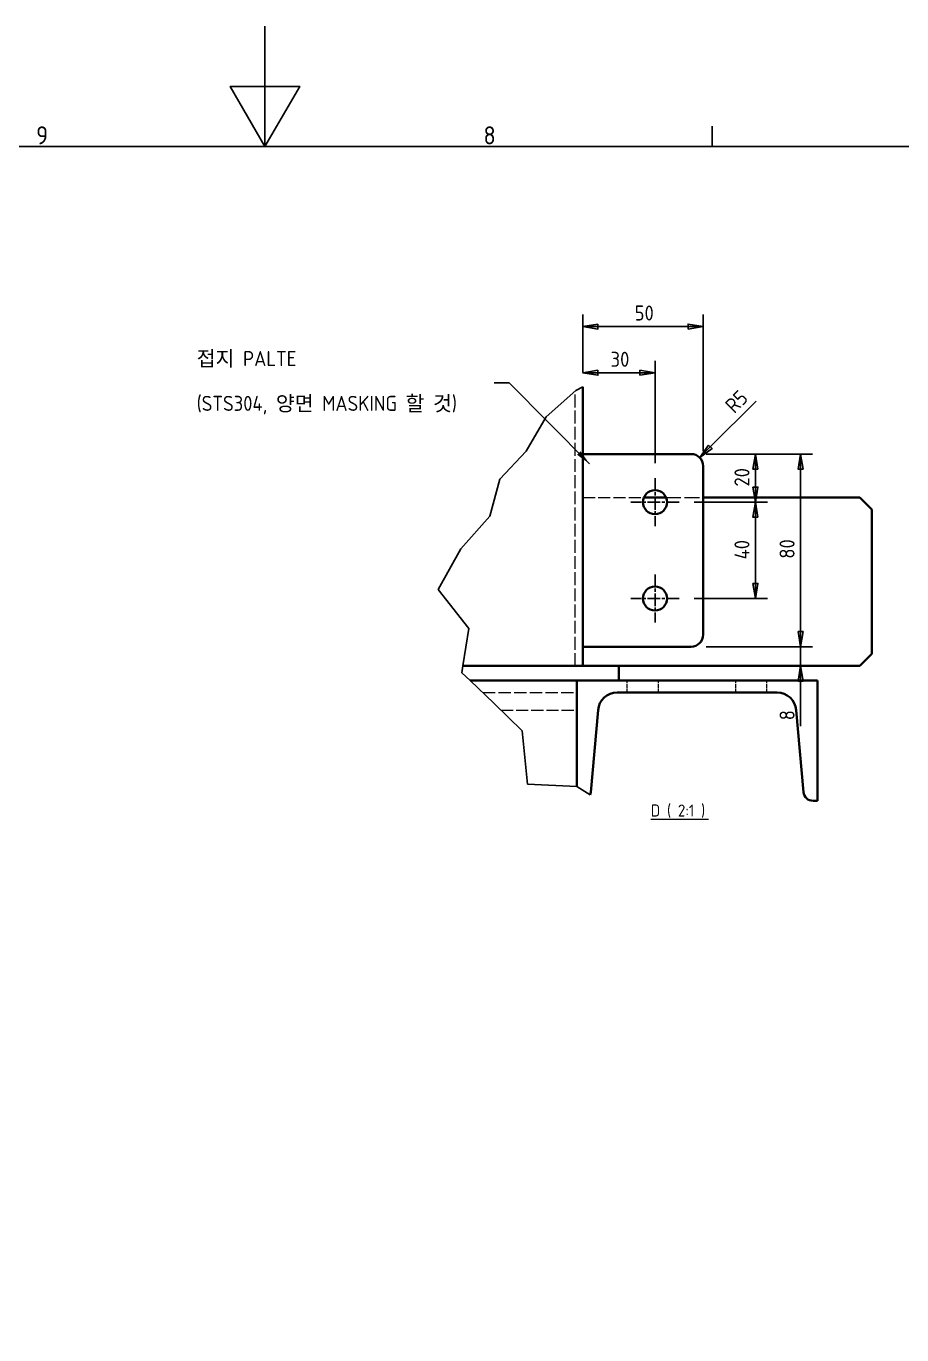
# Model space of a CAD drawing. Header units: millimetres. Extents: x 0 to 5945, y 0 to 4205.
# Drawn here: x 2774 to 3502, y 3118 to 4205 of the extents above; entities that cross this region are included whole.
import ezdxf

# ---------------------------------------------------------------- set-up
doc = ezdxf.new("R2010")
doc.units = ezdxf.units.MM
doc.header["$LTSCALE"] = 5
doc.linetypes.add('CHAIN', pattern=[0.3543, 0.2362, -0.0295, 0.0591, -0.0295])
doc.linetypes.add('DASHED', pattern=[0.2067, 0.1654, -0.0413])
doc.layers.get('0').update_dxf_attribs({"color": 3, "lineweight": 25})
for name, color, linetype, lineweight in [('가려진 것(ISO)', 2, 'DASHED', 18), ('가려진 좁은 것(ISO)', 2, 'DASHED', 18), ('가시적인 것(ISO)', 3, 'Continuous', 40), ('경계(ISO)', 7, 'Continuous', 25), ('기호(ISO)', 5, 'Continuous', 25), ('끊기 선(JIS)', 7, 'Continuous', 25), ('중심 표식(ISO)', 1, 'Continuous', 25), ('치수(ISO)', 2, 'Continuous', 25)]:
    doc.layers.add(name, color=color, linetype=linetype, lineweight=lineweight)
doc.styles.add('문자 텍스트_M2B', font='isocp.shx')
doc.styles.add('치수 텍스트_PSTEK_POSCO', font='isocp.shx')
doc.styles.add('텍스트 스타일512', font='isocp.shx')
doc.dimstyles.new('치수_PSTEK_POSCO', dxfattribs={"dimscale": 5, "dimtxt": 2.5, "dimasz": 2.5, "dimexe": 2, "dimexo": 2.5, "dimgap": 1, "dimtad": 1, "dimrnd": 1e-08, "dimdsep": 46, "dimtxsty": '치수 텍스트_PSTEK_POSCO', "dimblk": 'Filled-1', "dimcen": 0.09, "dimdle": 10, "dimclrd": 7, "dimclre": 7, "dimclrt": 2, "dimadec": 1, "dimazin": 2, "dimtfac": 1, "dimtmove": 0, "dimatfit": 3, "dimfxl": 0, "dimtolj": 1, "dimlwd": -1, "dimlwe": -1, "dimarcsym": 0})
doc.dimstyles.new('치수_PSTEK_POSCO$7', dxfattribs={"dimscale": 5, "dimtxt": 2.5, "dimasz": 2.5, "dimexe": 2, "dimexo": 2.5, "dimgap": 1, "dimtad": 1, "dimrnd": 1e-08, "dimdsep": 46, "dimtxsty": '치수 텍스트_PSTEK_POSCO', "dimblk": 'Filled-1', "dimcen": 0.09, "dimdle": 10, "dimclrd": 7, "dimclre": 7, "dimclrt": 2, "dimadec": 1, "dimazin": 2, "dimtfac": 1, "dimtmove": 0, "dimatfit": 3, "dimfxl": 0, "dimtolj": 1, "dimlwd": -1, "dimlwe": -1, "dimarcsym": 0})

# ---------------------------------------------------------------- blocks, each defined once
blk = doc.blocks.new('경계 Default Border')
at = {"layer": '경계(ISO)'}
blk.add_line((668.81, 821), (668.81, 824.4), dxfattribs=at)
at = {"layer": '경계(ISO)', "flags": 128}
for points in [[(594.5, 841), (594.5, 821), (588.73, 831), (600.27, 831), (594.5, 821)], [(20, 20), (20, 821), (1169, 821), (1169, 20), (20, 20)]]:
    blk.add_lwpolyline(points, dxfattribs=at)
at = {"layer": '경계(ISO)', "color": 2, "char_height": 3, "attachment_point": 7, "style": '문자 텍스트_M2B'}
for s, insert in [('9', (556.49, 821.37)), ('8', (630.8, 821.37))]:
    blk.add_mtext(s, dxfattribs=dict(at, insert=insert))
blk = doc.blocks.new('Filled-1')
at = {"color": 0}
for p, q in [((0, 0), (-1, 0.167)), ((-1, 0.167), (-1, -0.167)), ((-1, 0), (0, 0)), ((-1, -0.167), (0, 0))]:
    blk.add_line(p, q, dxfattribs=at)
at = {"color": 0, "flags": 128}
blk.add_lwpolyline([(-1, -0.167), (0, 0), (-1, 0.167), (-1, -0.167)], dxfattribs=at)
at = {"color": 0}
blk.add_solid([(-1, -0.167), (0, 0), (-1, 0.167), (-1, -0.167)], dxfattribs=at)
blk = doc.blocks.new('*D185')
at = {"layer": 'Defpoints', "color": 0, "transparency": 16777216}
for p in [(3296.5, 3917.2), (3236.5, 3895.1), (3296.5, 3829.7)]:
    blk.add_point(p, dxfattribs=at)
at = {"layer": '치수(ISO)', "color": 7, "transparency": 16777216}
for p, q in [((3296.5, 3842.2), (3296.5, 3927.2)), ((3249, 3917.2), (3284, 3917.2))]:
    blk.add_line(p, q, dxfattribs=at)
at = {"layer": '치수(ISO)', "color": 7, "transparency": 16777216, "xscale": 12.5, "yscale": 12.5, "zscale": 12.5, "rotation": 180}
blk.add_blockref('Filled-1', (3236.5, 3917.2), dxfattribs=at)
at = {"layer": '치수(ISO)', "color": 7, "transparency": 16777216, "xscale": 12.5, "yscale": 12.5, "zscale": 12.5}
blk.add_blockref('Filled-1', (3296.5, 3917.2), dxfattribs=at)
at = {"layer": '치수(ISO)', "color": 2, "transparency": 16777216, "insert": (3259.6, 3928.4), "char_height": 12.5, "attachment_point": 4, "style": '치수 텍스트_PSTEK_POSCO'}
blk.add_mtext('\\A1;30', dxfattribs=at)
blk = doc.blocks.new('*D186')
at = {"layer": 'Defpoints', "color": 0, "transparency": 16777216}
for p in [(3336.5, 3955.5), (3236.5, 3905.5), (3336.5, 3839.7)]:
    blk.add_point(p, dxfattribs=at)
at = {"layer": '치수(ISO)', "color": 7, "transparency": 16777216}
for p, q in [((3236.5, 3918), (3236.5, 3965.5)), ((3336.5, 3852.2), (3336.5, 3965.5)), ((3249, 3955.5), (3324, 3955.5))]:
    blk.add_line(p, q, dxfattribs=at)
at = {"layer": '치수(ISO)', "color": 7, "transparency": 16777216, "xscale": 12.5, "yscale": 12.5, "zscale": 12.5, "rotation": 180}
blk.add_blockref('Filled-1', (3236.5, 3955.5), dxfattribs=at)
at = {"layer": '치수(ISO)', "color": 7, "transparency": 16777216, "xscale": 12.5, "yscale": 12.5, "zscale": 12.5}
blk.add_blockref('Filled-1', (3336.5, 3955.5), dxfattribs=at)
at = {"layer": '치수(ISO)', "color": 2, "transparency": 16777216, "insert": (3279.6, 3966.8), "char_height": 12.5, "attachment_point": 4, "style": '치수 텍스트_PSTEK_POSCO'}
blk.add_mtext('\\A1;50', dxfattribs=at)
blk = doc.blocks.new('*D187')
at = {"layer": 'Defpoints', "color": 0, "transparency": 16777216}
for p in [(3316.5, 3809.7), (3379.9, 3809.7), (3316.5, 3729.7)]:
    blk.add_point(p, dxfattribs=at)
at = {"layer": '치수(ISO)', "color": 7, "transparency": 16777216}
for p, q in [((3329, 3809.7), (3389.9, 3809.7)), ((3379.9, 3742.2), (3379.9, 3797.2)), ((3329, 3729.7), (3389.9, 3729.7))]:
    blk.add_line(p, q, dxfattribs=at)
at = {"layer": '치수(ISO)', "color": 7, "transparency": 16777216, "xscale": 12.5, "yscale": 12.5, "zscale": 12.5}
for p, rotation in [((3379.9, 3809.7), 90), ((3379.9, 3729.7), 270)]:
    blk.add_blockref('Filled-1', p, dxfattribs=dict(at, rotation=rotation))
at = {"layer": '치수(ISO)', "color": 2, "transparency": 16777216, "insert": (3368.7, 3762.2), "char_height": 12.5, "attachment_point": 4, "rotation": 90, "style": '치수 텍스트_PSTEK_POSCO'}
blk.add_mtext('\\A1;40', dxfattribs=at)
blk = doc.blocks.new('*D188')
at = {"layer": 'Defpoints', "color": 0, "transparency": 16777216}
for p in [(3326.5, 3849.7), (3417.4, 3849.7), (3326.5, 3689.7)]:
    blk.add_point(p, dxfattribs=at)
at = {"layer": '치수(ISO)', "color": 7, "transparency": 16777216}
for p, q in [((3339, 3849.7), (3427.4, 3849.7)), ((3417.4, 3702.2), (3417.4, 3837.2)), ((3339, 3689.7), (3427.4, 3689.7))]:
    blk.add_line(p, q, dxfattribs=at)
at = {"layer": '치수(ISO)', "color": 7, "transparency": 16777216, "xscale": 12.5, "yscale": 12.5, "zscale": 12.5}
for p, rotation in [((3417.4, 3849.7), 90), ((3417.4, 3689.7), 270)]:
    blk.add_blockref('Filled-1', p, dxfattribs=dict(at, rotation=rotation))
at = {"layer": '치수(ISO)', "color": 2, "transparency": 16777216, "insert": (3406.2, 3762.8), "char_height": 12.5, "attachment_point": 4, "rotation": 90, "style": '치수 텍스트_PSTEK_POSCO'}
blk.add_mtext('\\A1;80', dxfattribs=at)
blk = doc.blocks.new('*D189')
at = {"layer": 'Defpoints', "color": 0, "transparency": 16777216}
for p in [(3326.5, 3689.7), (3417.4, 3689.7), (3417.4, 3673.7)]:
    blk.add_point(p, dxfattribs=at)
at = {"layer": '치수(ISO)', "color": 7, "transparency": 16777216}
for p, q in [((3417.4, 3702.2), (3417.4, 3714.7)), ((3339, 3689.7), (3427.4, 3689.7)), ((3417.4, 3689.7), (3417.4, 3673.7)), ((3417.4, 3661.2), (3417.4, 3623.6))]:
    blk.add_line(p, q, dxfattribs=at)
at = {"layer": '치수(ISO)', "color": 7, "transparency": 16777216, "xscale": 12.5, "yscale": 12.5, "zscale": 12.5}
for p, rotation in [((3417.4, 3689.7), 270), ((3417.4, 3673.7), 90)]:
    blk.add_blockref('Filled-1', p, dxfattribs=dict(at, rotation=rotation))
at = {"layer": '치수(ISO)', "color": 2, "transparency": 16777216, "insert": (3406.2, 3628.6), "char_height": 12.5, "attachment_point": 4, "rotation": 90, "style": '치수 텍스트_PSTEK_POSCO'}
blk.add_mtext('\\A1;8', dxfattribs=at)
blk = doc.blocks.new('*D192')
at = {"layer": 'Defpoints', "color": 0, "transparency": 16777216}
for p in [(3326.5, 3839.7), (3333.6, 3846.8)]:
    blk.add_point(p, dxfattribs=at)
at = {"layer": '치수(ISO)', "color": 7, "transparency": 16777216}
blk.add_line((3380.4, 3893.7), (3342.4, 3855.6), dxfattribs=at)
at = {"layer": '치수(ISO)', "color": 7, "transparency": 16777216, "xscale": 12.5, "yscale": 12.5, "zscale": 12.5, "rotation": 224.9999999999852}
blk.add_blockref('Filled-1', (3333.6, 3846.8), dxfattribs=at)
at = {"layer": '치수(ISO)', "color": 2, "transparency": 16777216, "insert": (3358, 3887.1), "char_height": 12.5, "attachment_point": 4, "rotation": 45, "style": '치수 텍스트_PSTEK_POSCO'}
blk.add_mtext('\\A1;R5', dxfattribs=at)
blk = doc.blocks.new('*D193')
at = {"layer": 'Defpoints', "color": 0, "transparency": 16777216}
for p in [(3326.5, 3849.7), (3379.9, 3849.7), (3316.5, 3809.7)]:
    blk.add_point(p, dxfattribs=at)
at = {"layer": '치수(ISO)', "color": 7, "transparency": 16777216}
for p, q in [((3339, 3849.7), (3389.9, 3849.7)), ((3379.9, 3822.2), (3379.9, 3837.2)), ((3329, 3809.7), (3389.9, 3809.7))]:
    blk.add_line(p, q, dxfattribs=at)
at = {"layer": '치수(ISO)', "color": 7, "transparency": 16777216, "xscale": 12.5, "yscale": 12.5, "zscale": 12.5}
for p, rotation in [((3379.9, 3849.7), 90), ((3379.9, 3809.7), 270)]:
    blk.add_blockref('Filled-1', p, dxfattribs=dict(at, rotation=rotation))
at = {"layer": '치수(ISO)', "color": 2, "transparency": 16777216, "insert": (3368.7, 3822.7), "char_height": 12.5, "attachment_point": 4, "rotation": 90, "style": '치수 텍스트_PSTEK_POSCO'}
blk.add_mtext('\\A1;20', dxfattribs=at)

msp = doc.modelspace()

# ---------------------------------------------------------------- linework, layer by layer
at = {"layer": '가려진 것(ISO)', "ltscale": 12.987072}
msp.add_line((3230.0903, 3673.7263), (3230.0903, 3901.9027), dxfattribs=at)
at = {"layer": '가려진 것(ISO)', "ltscale": 12.29677}
msp.add_line((3236.4903, 3813.7263), (3287.3251, 3813.7263), dxfattribs=at)
at = {"layer": '가려진 것(ISO)', "ltscale": 14.917682}
msp.add_line((3305.6554, 3813.7263), (3336.4903, 3813.7263), dxfattribs=at)
at = {"layer": '가려진 것(ISO)', "ltscale": 12.597131}
msp.add_line((3153.3754, 3651.7263), (3231.4903, 3651.7263), dxfattribs=at)
at = {"layer": '가려진 것(ISO)', "ltscale": 3.809293}
for p, q in [((3273.4903, 3651.7263), (3273.4903, 3661.7263)), ((3299.4903, 3651.7263), (3299.4903, 3661.7263)), ((3363.4903, 3651.7263), (3363.4903, 3661.7263)), ((3389.4903, 3651.7263), (3389.4903, 3661.7263))]:
    msp.add_line(p, q, dxfattribs=at)
at = {"layer": '가려진 좁은 것(ISO)', "ltscale": 12.183748}
msp.add_line((3168.5307, 3637.1208), (3231.4903, 3637.1208), dxfattribs=at)
at = {"layer": '가시적인 것(ISO)'}
for p, q in [((3236.4903, 3673.7263), (3236.4903, 3905.5231)), ((3236.4903, 3849.7263), (3326.4903, 3849.7263)), ((3336.4903, 3699.7263), (3336.4903, 3839.7263)), ((3287.3251, 3813.7263), (3305.6554, 3813.7263)), ((3336.4903, 3813.7263), (3466.4903, 3813.7263)), ((3466.4903, 3813.7263), (3476.4903, 3803.7263)), ((3476.4903, 3803.7263), (3476.4903, 3683.7263)), ((3236.4903, 3689.7263), (3326.4903, 3689.7263)), ((3266.4903, 3673.7263), (3136.9418, 3673.7263)), ((3266.4903, 3661.7263), (3266.4903, 3673.7263)), ((3266.4903, 3673.7263), (3466.4903, 3673.7263)), ((3476.4903, 3683.7263), (3466.4903, 3673.7263)), ((3231.4903, 3661.7263), (3142.8187, 3661.7263)), ((3231.4903, 3661.7263), (3231.4903, 3573.4944)), ((3431.4903, 3661.7263), (3231.4903, 3661.7263)), ((3265.0885, 3651.7263), (3397.892, 3651.7263)), ((3431.4903, 3561.7263), (3431.4903, 3661.7263)), ((3243.1922, 3569.0291), (3249.1494, 3637.1208)), ((3413.8311, 3637.1208), (3419.7883, 3569.0291)), ((3427.7579, 3561.7263), (3431.4903, 3561.7263))]:
    msp.add_line(p, q, dxfattribs=at)
for centre in [(3296.4903, 3809.7263), (3296.4903, 3729.7263)]:
    msp.add_circle(centre, 10, dxfattribs=at)
for centre, radius, start, end in [((3326.4903, 3839.7263), 10, 0, 90), ((3326.4903, 3699.7263), 10, 270, 0), ((3265.0885, 3635.7263), 16, 90, 175), ((3397.892, 3635.7263), 16, 5, 90), ((3235.2226, 3569.7263), 8, 338.2332944, 355), ((3427.7579, 3569.7263), 8, 185, 270)]:
    msp.add_arc(centre, radius, start, end, dxfattribs=at)
at = {"layer": '기호(ISO)', "color": 7, "lineweight": 18}
msp.add_line((3293.0123, 3546.5928), (3340.7954, 3546.5928), dxfattribs=at)
at = {"layer": '끊기 선(JIS)'}
for p, q in [((3205.9891, 3880.6186), (3230.8275, 3902.5537)), ((3230.8275, 3902.5537), (3236.4903, 3905.5231)), ((3189.3907, 3852.1491), (3205.9891, 3880.6186)), ((3167.5124, 3828.9675), (3189.3907, 3852.1491)), ((3159.284, 3798.099), (3167.5124, 3828.9675)), ((3135.2436, 3771.0149), (3159.284, 3798.099)), ((3116.3132, 3737.3419), (3135.2436, 3771.0149)), ((3141.8592, 3704.8355), (3116.3132, 3737.3419)), ((3136.9418, 3673.7263), (3141.8592, 3704.8355)), ((3136.0574, 3668.1311), (3136.9418, 3673.7263)), ((3142.8187, 3661.7263), (3136.0574, 3668.1311)), ((3162.6709, 3642.9211), (3142.8187, 3661.7263)), ((3186.0763, 3619.7536), (3162.6709, 3642.9211)), ((3190.468, 3575.5679), (3186.0763, 3619.7536)), ((3231.4903, 3573.4944), (3190.468, 3575.5679)), ((3231.6116, 3573.4883), (3231.4903, 3573.4944)), ((3242.6522, 3566.7597), (3231.6116, 3573.4883))]:
    msp.add_line(p, q, dxfattribs=at)
at = {"layer": '중심 표식(ISO)', "linetype": 'CHAIN', "ltscale": 8.88956}
for p, q in [((3296.4903, 3829.7263), (3296.4903, 3789.7263)), ((3316.4903, 3809.7263), (3276.4903, 3809.7263)), ((3296.4903, 3749.7263), (3296.4903, 3709.7263)), ((3316.4903, 3729.7263), (3276.4903, 3729.7263))]:
    msp.add_line(p, q, dxfattribs=at)

# ---------------------------------------------------------------- block references
at = {"xscale": 5, "yscale": 5, "zscale": 5}
msp.add_blockref('경계 Default Border', (0, 0), dxfattribs=at)

# ---------------------------------------------------------------- texts
at = {"layer": '기호(ISO)', "color": 2, "insert": (2915.7633, 3908.9256), "char_height": 12.5, "width": 242.137299, "attachment_point": 4, "line_spacing_factor": 1.78626, "style": '치수 텍스트_PSTEK_POSCO'}
msp.add_mtext('{\\fSystem|b0|i0;\\H12.5000;접지\\fISOCP|b0|i0;\\H12.5000; PALTE\\P(STS304, \\fSystem|b0|i0;\\H12.5000;양면\\fISOCP|b0|i0;\\H12.5000; MASKING \\fSystem|b0|i0;\\H12.5000;할\\fISOCP|b0|i0;\\H12.5000; \\fSystem|b0|i0;\\H12.5000;것\\fISOCP|b0|i0;\\H12.5000;)}', dxfattribs=at)
at = {"layer": '기호(ISO)', "color": 7, "insert": (3293.0123, 3547.6985), "char_height": 10, "attachment_point": 7, "style": '텍스트 스타일512'}
msp.add_mtext('D ( 2:1 )', dxfattribs=at)

# ---------------------------------------------------------------- dimensions: what is measured, and where the dimension line sits
at = {"layer": '치수(ISO)', "color": 7}
for base, p1, p2, override, picture, middle in [((3336.4903, 3955.5231), (3236.4903, 3905.5231), (3336.4903, 3839.7263), {"dimdec": 2, "dimlfac": 0.5, "dimtp": 0, "dimtm": 0, "dimtdec": 2, "dimtofl": 0, "dimatfit": 1}, '*D186', (3286.4903, 3955.5231)), ((3296.4903, 3917.1733), (3236.4903, 3895.1245), (3296.4903, 3829.7263), {"dimdec": 2, "dimlfac": 0.5, "dimse1": 1, "dimtp": 0, "dimtm": 0, "dimtdec": 2, "dimtofl": 0, "dimatfit": 1}, '*D185', (3266.4903, 3917.1733))]:
    dim = msp.add_linear_dim(base=base, p1=p1, p2=p2, dimstyle='치수_PSTEK_POSCO', override=override, dxfattribs=at)
    dim.commit()
    dim.dimension.update_dxf_attribs({"geometry": picture, "text_midpoint": middle, "dimtype": 160})
dim = msp.add_radius_dim(center=(3326.4903, 3839.7263), mpoint=(3333.5613, 3846.7974), dimstyle='치수_PSTEK_POSCO', override={"dimdec": 2, "dimlfac": 0.5, "dimcen": 0, "dimtp": 0, "dimtm": 0, "dimtdec": 2, "dimtofl": 0}, dxfattribs=at)
dim.commit()
dim.dimension.update_dxf_attribs({"geometry": '*D192', "text_midpoint": (3371.4084, 3884.6445), "dimtype": 164})
for base, p1, p2, angle, override, picture, middle in [((3379.9472, 3849.7263), (3316.4903, 3809.7263), (3326.4903, 3849.7263), 90, {"dimdec": 2, "dimlfac": 0.5, "dimtp": 0, "dimtm": 0, "dimtdec": 2, "dimtofl": 0, "dimatfit": 1}, '*D193', (3379.9472, 3829.7263)), ((3417.4455, 3849.7263), (3326.4903, 3689.7263), (3326.4903, 3849.7263), 270, {"dimdec": 2, "dimlfac": 0.5, "dimtp": 0, "dimtm": 0, "dimtdec": 2, "dimtofl": 0, "dimatfit": 1}, '*D188', (3417.4455, 3769.7263)), ((3379.9472, 3809.7263), (3316.4903, 3729.7263), (3316.4903, 3809.7263), 90, {"dimdec": 2, "dimlfac": 0.5, "dimtp": 0, "dimtm": 0, "dimtdec": 2, "dimtofl": 0, "dimatfit": 1}, '*D187', (3379.9472, 3769.7263)), ((3417.4455, 3689.7263), (3417.4455, 3673.7263), (3326.4903, 3689.7263), 270, {"dimdec": 2, "dimlfac": 0.5, "dimse1": 1, "dimtp": 0, "dimtm": 0, "dimtdec": 2, "dimtofl": 1, "dimatfit": 1}, '*D189', (3417.4455, 3631.0886))]:
    dim = msp.add_linear_dim(base=base, p1=p1, p2=p2, angle=angle, dimstyle='치수_PSTEK_POSCO', override=override, dxfattribs=at)
    dim.commit()
    dim.dimension.update_dxf_attribs({"geometry": picture, "text_midpoint": middle, "dimtype": 160})

# ---------------------------------------------------------------- leaders
at = {"layer": '기호(ISO)', "color": 7, "annotation_type": 0, "has_hookline": 1, "hookline_direction": 1, "text_width": 240.0201}
msp.add_leader([(3242.0505, 3841.6039), (3175.4006, 3908.9256), (3162.9006, 3908.9256)], dimstyle='치수_PSTEK_POSCO$7', override={"dimtad": 0}, dxfattribs=at)

doc.saveas('drawing.dxf')
